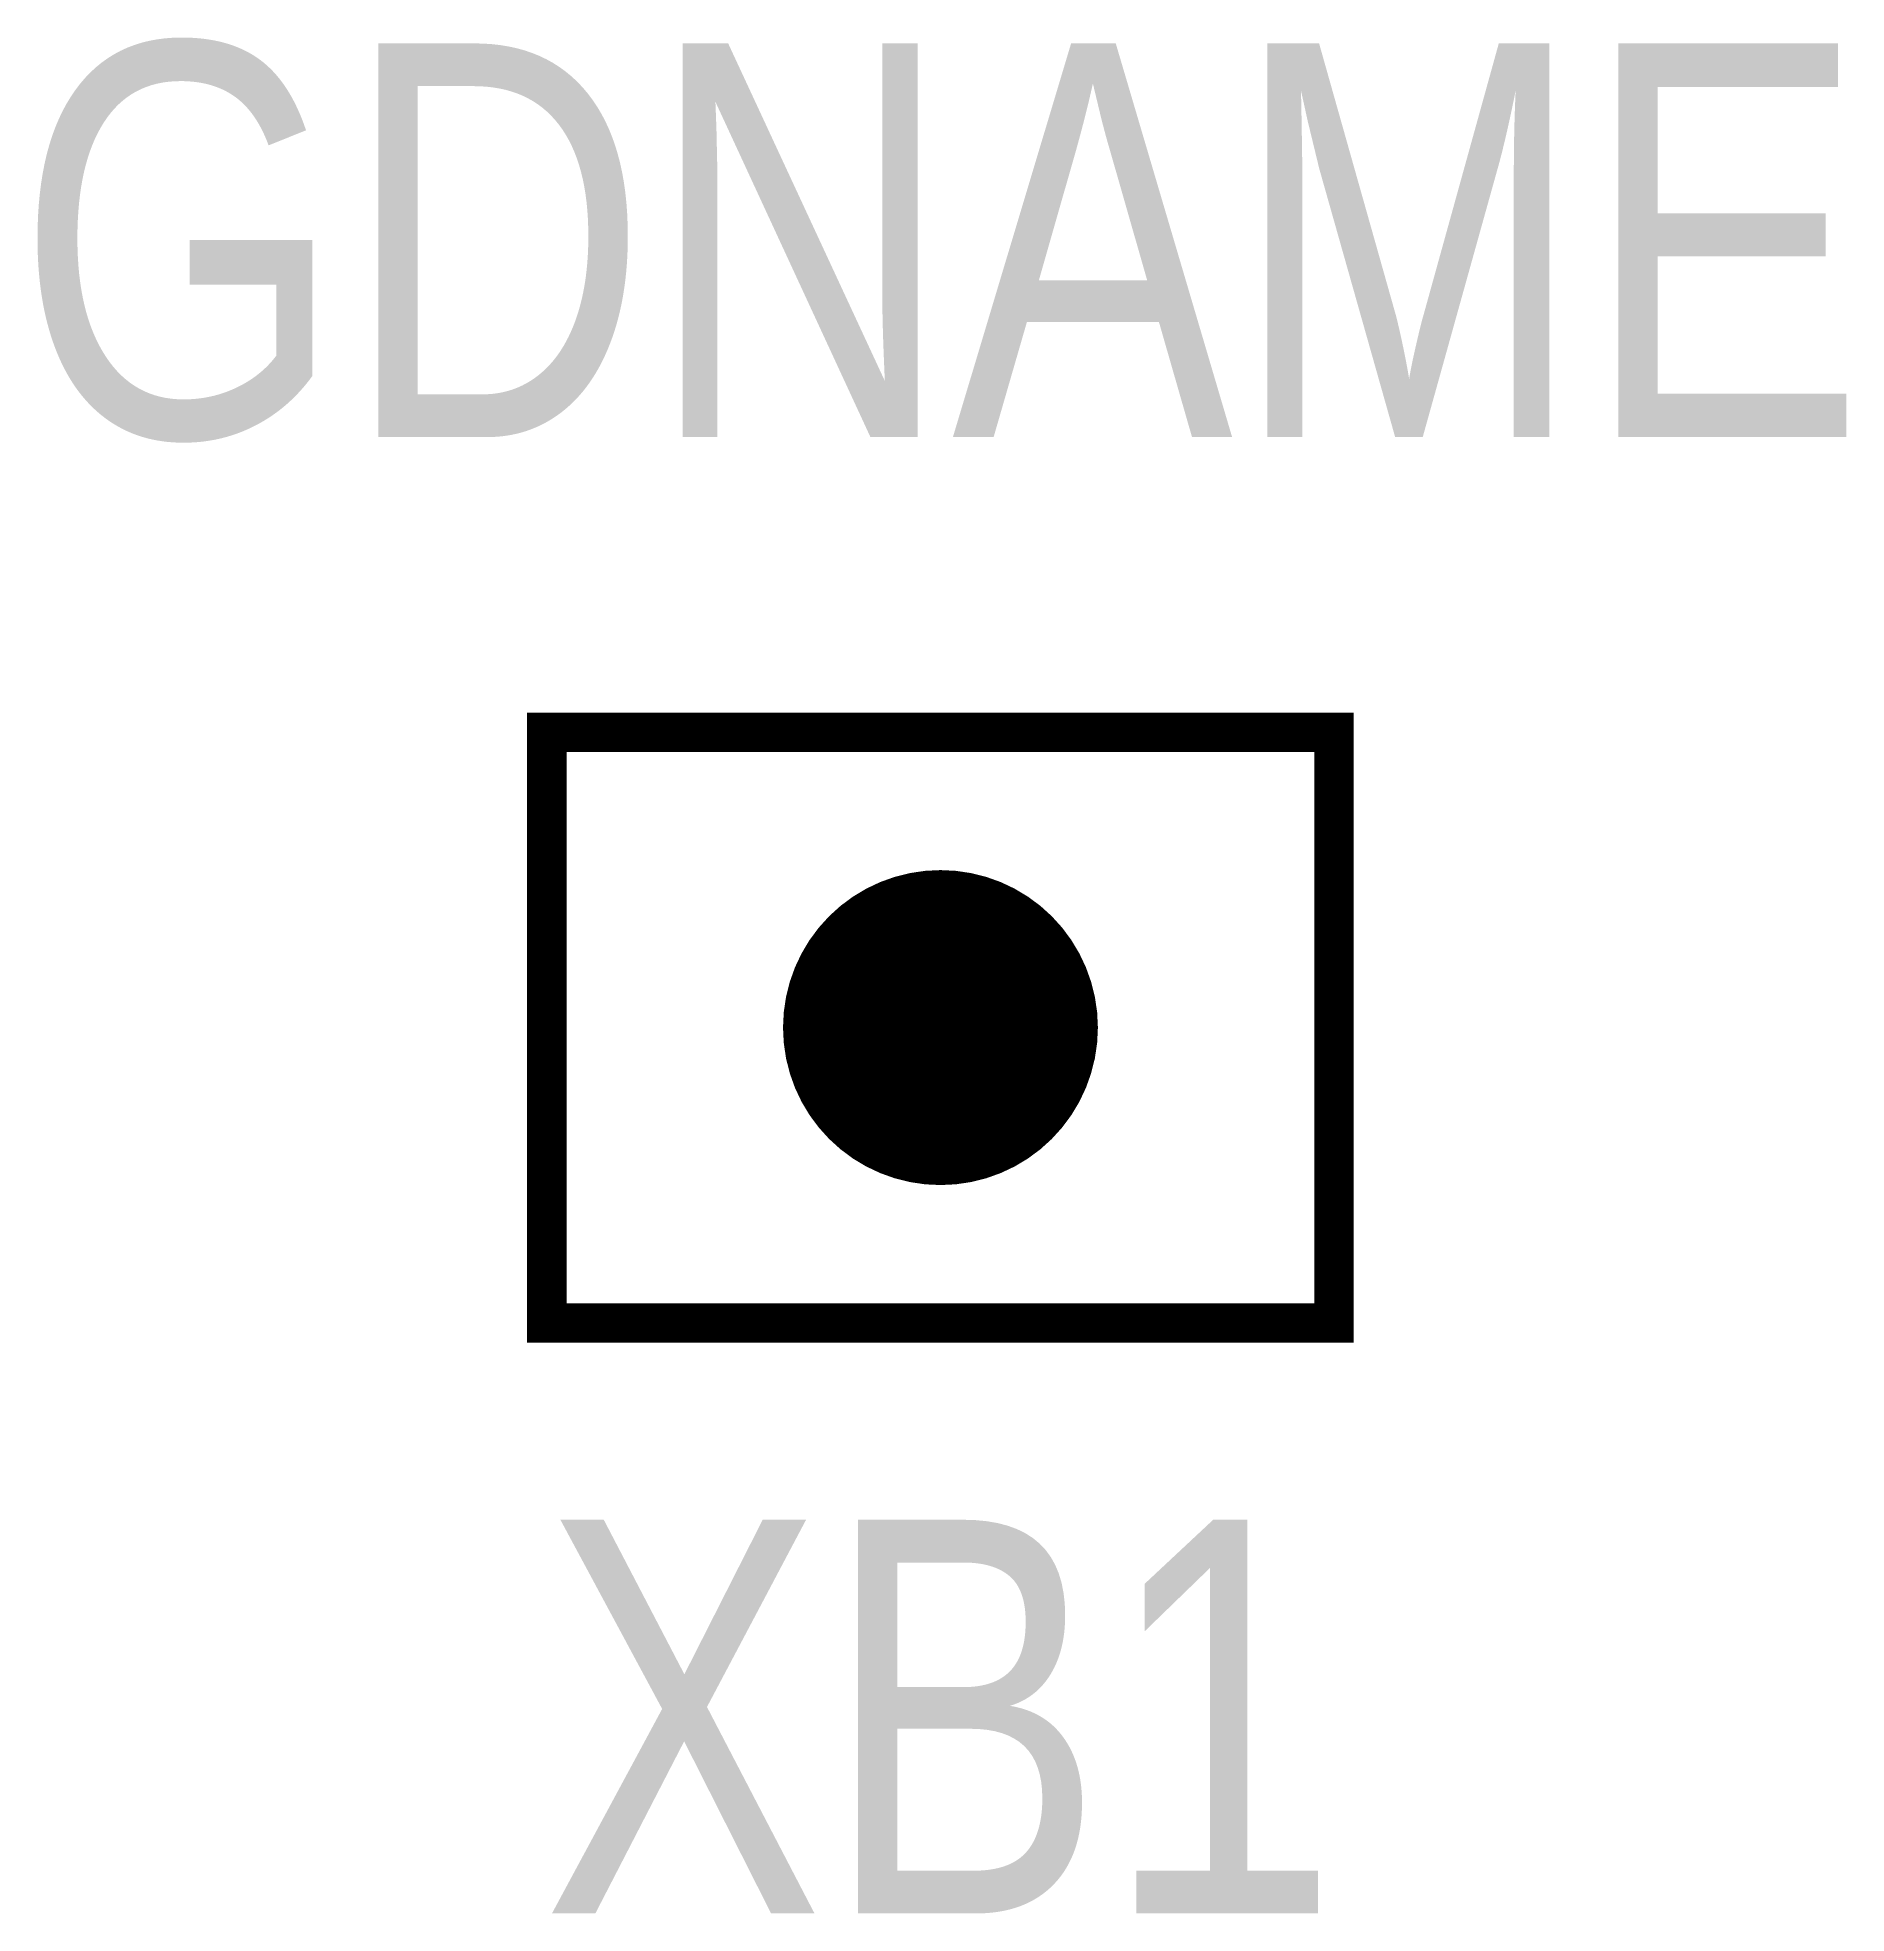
# Model space of a CAD drawing. Header units: millimetres. Extents: x -4.59 to 4.6, y -4.5 to 5.03.
import ezdxf
from ezdxf.enums import TextEntityAlignment as Align

# ---------------------------------------------------------------- set-up
doc = ezdxf.new("R2010")
doc.units = ezdxf.units.MM
doc.header["$MEASUREMENT"] = 0

msp = doc.modelspace()

# ---------------------------------------------------------------- linework, layer by layer
at = {"color": 6, "ltscale": 2, "const_width": 0.2}
msp.add_lwpolyline([(-2, 1.5), (-2, -1.5), (2, -1.5), (2, 1.5), (-2, 1.5)], dxfattribs=at)
at = {"const_width": 0.8}
msp.add_lwpolyline([(-0.4, 0, 1), (0.4, 0, 1)], format="xyb", close=True, dxfattribs=at)

# ---------------------------------------------------------------- texts
at = {"width": 0.8}
msp.add_text('XB1', height=2, dxfattribs=at).set_placement((0, -3.5), align=Align.MIDDLE)
msp.add_attdef('GDNAME', text='ABCG', height=2, dxfattribs=at).set_placement((0, 4), align=Align.MIDDLE)

doc.saveas('drawing.dxf')
